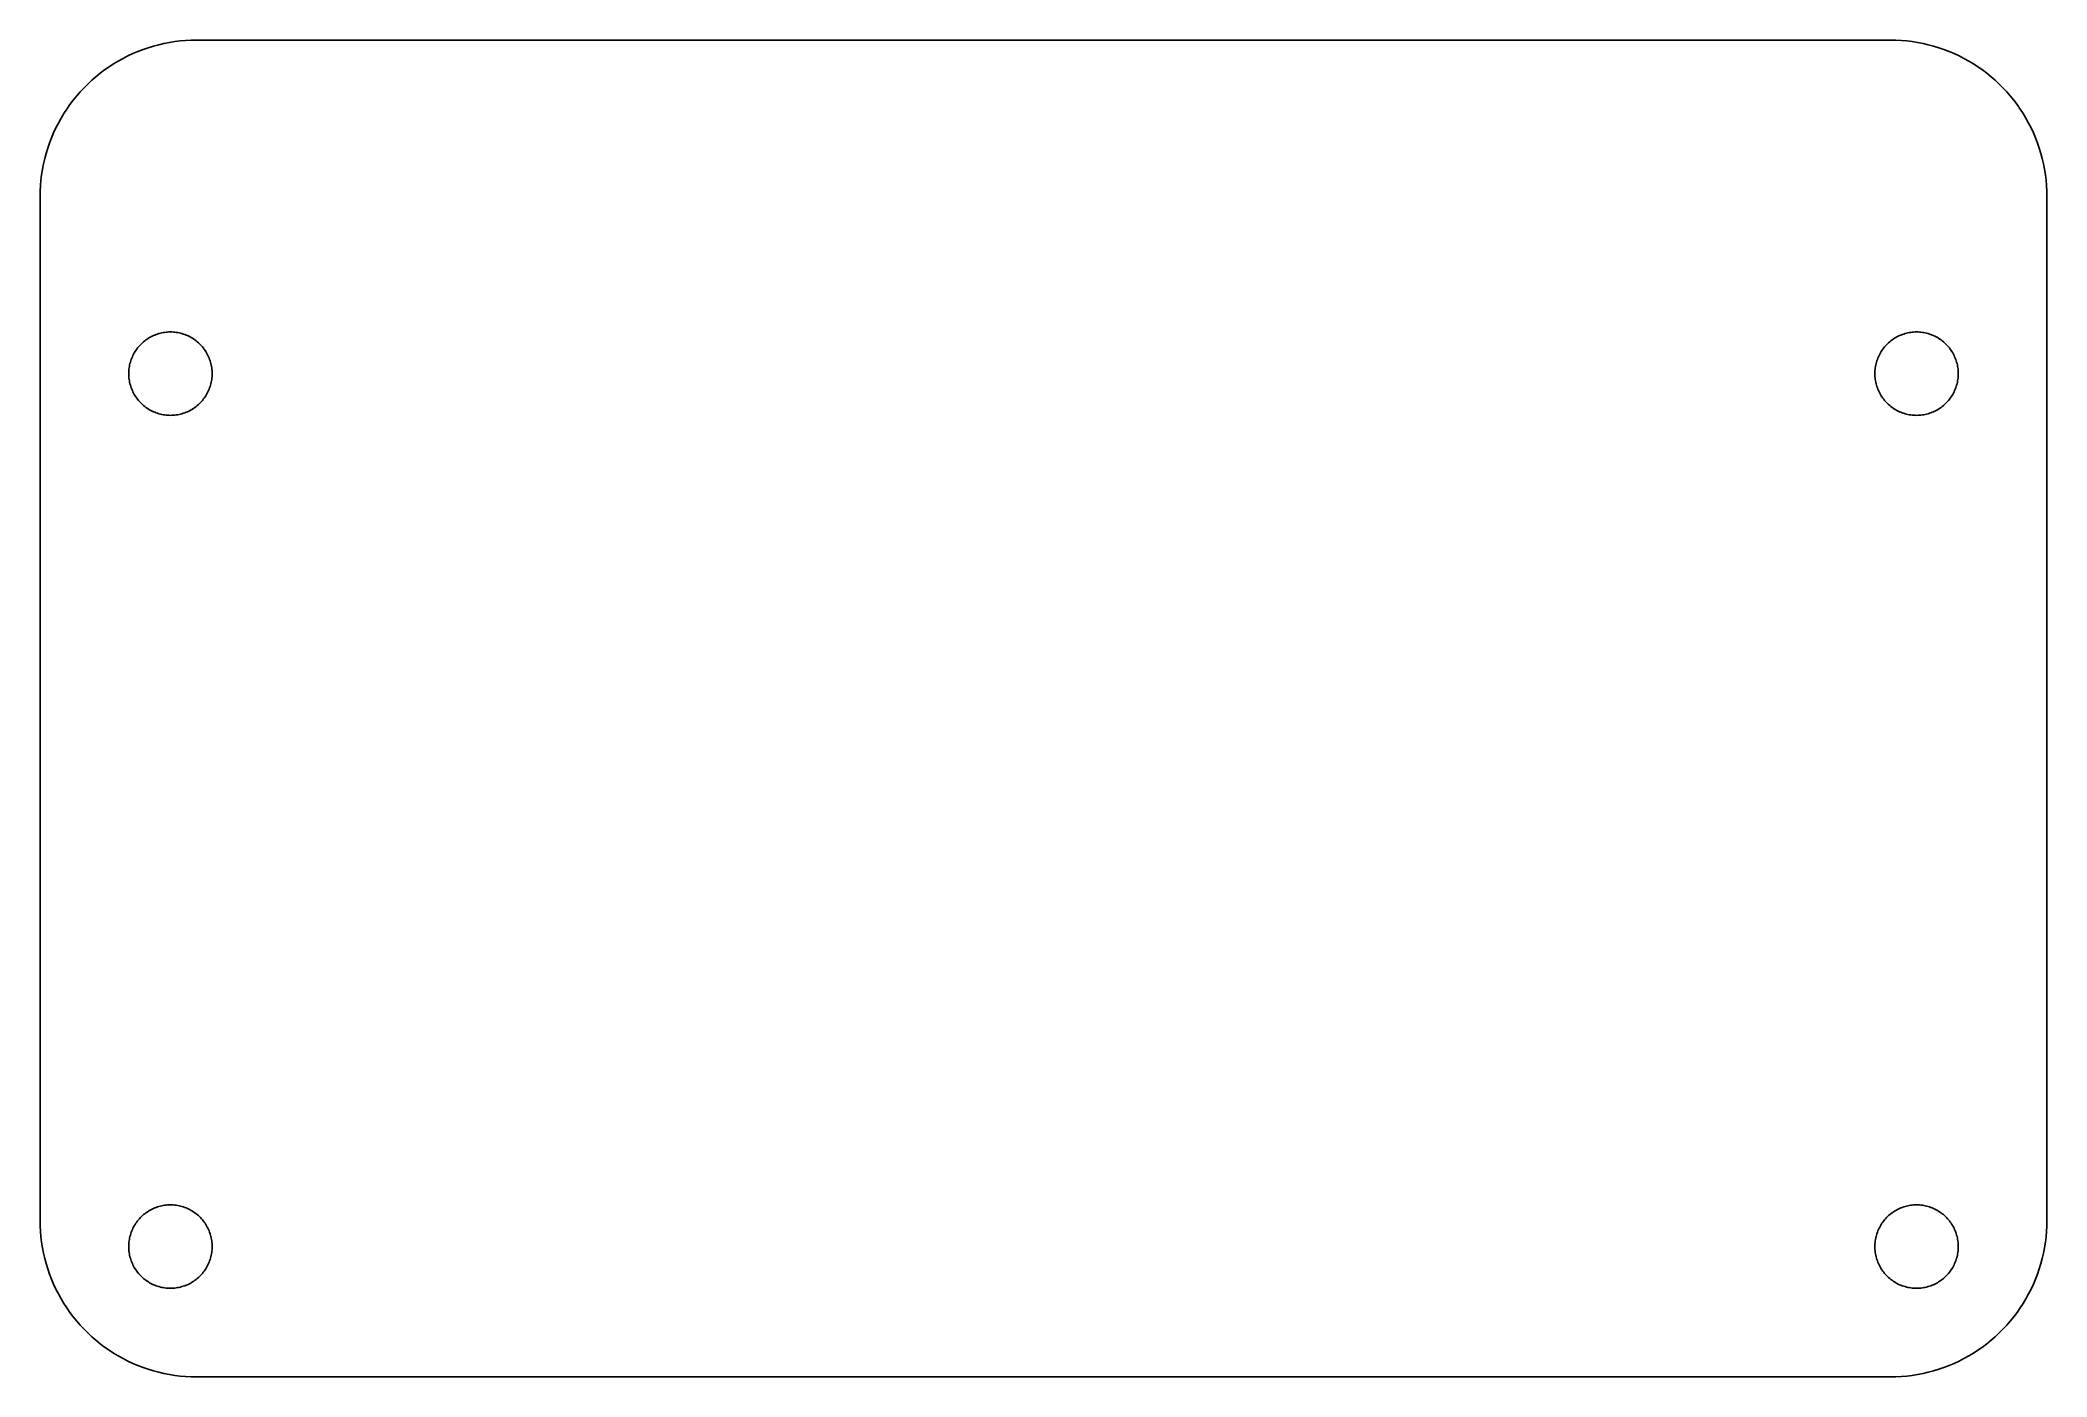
# Model space of a CAD drawing. Header units: metres. Extents: x 0 to 77, y 0 to 51.3.
import ezdxf

# ---------------------------------------------------------------- set-up
doc = ezdxf.new("R2010")
doc.units = ezdxf.units.M

msp = doc.modelspace()

# ---------------------------------------------------------------- linework, layer by layer
for p, q in [((3.75235, 50.8631), (3.55957, 50.7813)), ((3.94788, 50.9382), (3.75235, 50.8631)), ((4.14589, 51.0063), (3.94788, 50.9382)), ((4.34618, 51.0676), (4.14589, 51.0063)), ((4.54846, 51.1218), (4.34618, 51.0676)), ((4.75252, 51.1689), (4.54846, 51.1218)), ((4.9581, 51.2088), (4.75252, 51.1689)), ((5.16495, 51.2416), (4.9581, 51.2088)), ((5.37282, 51.2671), (5.16495, 51.2416)), ((5.58145, 51.2854), (5.37282, 51.2671)), ((5.7906, 51.2963), (5.58145, 51.2854)), ((6, 51.3), (5.7906, 51.2963)), ((71, 51.3), (6, 51.3)), ((71.2094, 51.2963), (71, 51.3)), ((71.4185, 51.2854), (71.2094, 51.2963)), ((71.6272, 51.2671), (71.4185, 51.2854)), ((71.835, 51.2416), (71.6272, 51.2671)), ((72.0419, 51.2088), (71.835, 51.2416)), ((72.2475, 51.1689), (72.0419, 51.2088)), ((72.4515, 51.1218), (72.2475, 51.1689)), ((72.6538, 51.0676), (72.4515, 51.1218)), ((72.8541, 51.0063), (72.6538, 51.0676)), ((73.0521, 50.9382), (72.8541, 51.0063)), ((73.2476, 50.8631), (73.0521, 50.9382)), ((73.4404, 50.7813), (73.2476, 50.8631)), ((2.47328, 50.1541), (2.30603, 50.0281)), ((2.64484, 50.2742), (2.47328, 50.1541)), ((2.82048, 50.3883), (2.64484, 50.2742)), ((3, 50.4961), (2.82048, 50.3883)), ((3.18317, 50.5977), (3, 50.4961)), ((3.36977, 50.6928), (3.18317, 50.5977)), ((3.55957, 50.7813), (3.36977, 50.6928)), ((73.6302, 50.6928), (73.4404, 50.7813)), ((73.8168, 50.5977), (73.6302, 50.6928)), ((74, 50.4961), (73.8168, 50.5977)), ((74.1795, 50.3883), (74, 50.4961)), ((74.3551, 50.2742), (74.1795, 50.3883)), ((74.5267, 50.1541), (74.3551, 50.2742)), ((74.694, 50.0281), (74.5267, 50.1541)), ((1.54112, 49.3148), (1.40373, 49.1567)), ((1.68396, 49.4679), (1.54112, 49.3148)), ((1.83205, 49.616), (1.68396, 49.4679)), ((1.98521, 49.7589), (1.83205, 49.616)), ((2.14326, 49.8963), (1.98521, 49.7589)), ((2.30603, 50.0281), (2.14326, 49.8963)), ((74.8567, 49.8963), (74.694, 50.0281)), ((75.0148, 49.7589), (74.8567, 49.8963)), ((75.168, 49.616), (75.0148, 49.7589)), ((75.316, 49.4679), (75.168, 49.616)), ((75.4589, 49.3148), (75.316, 49.4679)), ((75.5963, 49.1567), (75.4589, 49.3148)), ((1.02577, 48.6552), (0.911697, 48.4795)), ((1.14589, 48.8267), (1.02577, 48.6552)), ((1.27193, 48.994), (1.14589, 48.8267)), ((1.40373, 49.1567), (1.27193, 48.994)), ((75.7281, 48.994), (75.5963, 49.1567)), ((75.8541, 48.8267), (75.7281, 48.994)), ((75.9742, 48.6552), (75.8541, 48.8267)), ((76.0883, 48.4795), (75.9742, 48.6552)), ((0.518723, 47.7404), (0.43689, 47.5476)), ((0.607224, 47.9302), (0.518723, 47.7404)), ((0.702301, 48.1168), (0.607224, 47.9302)), ((0.803848, 48.3), (0.702301, 48.1168)), ((0.911697, 48.4795), (0.803848, 48.3)), ((76.1962, 48.3), (76.0883, 48.4795)), ((76.2977, 48.1168), (76.1962, 48.3)), ((76.3928, 47.9302), (76.2977, 48.1168)), ((76.4813, 47.7404), (76.3928, 47.9302)), ((76.5631, 47.5476), (76.4813, 47.7404)), ((0.293655, 47.1541), (0.232422, 46.9538)), ((0.361832, 47.3521), (0.293655, 47.1541)), ((0.43689, 47.5476), (0.361832, 47.3521)), ((76.6382, 47.3521), (76.5631, 47.5476)), ((76.7063, 47.1541), (76.6382, 47.3521)), ((76.7676, 46.9538), (76.7063, 47.1541)), ((0.091141, 46.3419), (0.05838, 46.135)), ((0.131104, 46.5475), (0.091141, 46.3419)), ((0.178223, 46.7515), (0.131104, 46.5475)), ((0.232422, 46.9538), (0.178223, 46.7515)), ((76.8218, 46.7515), (76.7676, 46.9538)), ((76.8689, 46.5475), (76.8218, 46.7515)), ((76.9088, 46.3419), (76.8689, 46.5475)), ((76.9416, 46.135), (76.9088, 46.3419)), ((0.003647, 45.5094), (0, 45.3)), ((0.014603, 45.7185), (0.003647, 45.5094)), ((0.032867, 45.9272), (0.014603, 45.7185)), ((0.05838, 46.135), (0.032867, 45.9272)), ((76.9671, 45.9272), (76.9416, 46.135)), ((76.9854, 45.7185), (76.9671, 45.9272)), ((76.9963, 45.5094), (76.9854, 45.7185)), ((77, 45.3), (76.9963, 45.5094)), ((0, 45.3), (0, 6)), ((77, 6), (77, 45.3)), ((4.55898, 40.038), (4.61292, 40.0525)), ((4.61292, 40.0525), (4.66733, 40.065)), ((4.66733, 40.065), (4.72215, 40.0757)), ((4.72215, 40.0757), (4.77731, 40.0844)), ((4.77731, 40.0844), (4.83275, 40.0912)), ((4.83275, 40.0912), (4.88838, 40.0961)), ((4.88838, 40.0961), (4.94415, 40.099)), ((4.94415, 40.099), (5, 40.1)), ((5, 40.1), (5.05583, 40.099)), ((5.05583, 40.099), (5.1116, 40.0961)), ((5.1116, 40.0961), (5.16724, 40.0912)), ((5.16724, 40.0912), (5.22267, 40.0844)), ((5.22267, 40.0844), (5.27783, 40.0757)), ((5.27783, 40.0757), (5.33266, 40.065)), ((5.33266, 40.065), (5.38707, 40.0525)), ((5.38707, 40.0525), (5.44101, 40.038)), ((71.559, 40.038), (71.6129, 40.0525)), ((71.6129, 40.0525), (71.6673, 40.065)), ((71.6673, 40.065), (71.7222, 40.0757)), ((71.7222, 40.0757), (71.7773, 40.0844)), ((71.7773, 40.0844), (71.8327, 40.0912)), ((71.8327, 40.0912), (71.8884, 40.0961)), ((71.8884, 40.0961), (71.9442, 40.099)), ((71.9442, 40.099), (72, 40.1)), ((72, 40.1), (72.0558, 40.099)), ((72.0558, 40.099), (72.1116, 40.0961)), ((72.1116, 40.0961), (72.1672, 40.0912)), ((72.1672, 40.0912), (72.2227, 40.0844)), ((72.2227, 40.0844), (72.2778, 40.0757)), ((72.2778, 40.0757), (72.3327, 40.065)), ((72.3327, 40.065), (72.3871, 40.0525)), ((72.3871, 40.0525), (72.441, 40.038)), ((3.58728, 39.2511), (3.61435, 39.3)), ((3.61435, 39.3), (3.64311, 39.3479)), ((3.64311, 39.3479), (3.67354, 39.3947)), ((3.67354, 39.3947), (3.70557, 39.4404)), ((3.70557, 39.4404), (3.73918, 39.485)), ((3.73918, 39.485), (3.77432, 39.5285)), ((3.77432, 39.5285), (3.81096, 39.5706)), ((3.81096, 39.5706), (3.84904, 39.6115)), ((3.84904, 39.6115), (3.88853, 39.6509)), ((3.88853, 39.6509), (3.92938, 39.689)), ((3.92938, 39.689), (3.97153, 39.7257)), ((3.97153, 39.7257), (4.01494, 39.7608)), ((4.01494, 39.7608), (4.05954, 39.7944)), ((4.05954, 39.7944), (4.10529, 39.8265)), ((4.10529, 39.8265), (4.15211, 39.8569)), ((4.15211, 39.8569), (4.2, 39.8856)), ((4.2, 39.8856), (4.24884, 39.9127)), ((4.24884, 39.9127), (4.2986, 39.9381)), ((4.2986, 39.9381), (4.34921, 39.9617)), ((4.34921, 39.9617), (4.40062, 39.9835)), ((4.40062, 39.9835), (4.45276, 40.0035)), ((4.45276, 40.0035), (4.50557, 40.0217)), ((4.50557, 40.0217), (4.55898, 40.038)), ((5.44101, 40.038), (5.49442, 40.0217)), ((5.49442, 40.0217), (5.54723, 40.0035)), ((5.54723, 40.0035), (5.59937, 39.9835)), ((5.59937, 39.9835), (5.65077, 39.9617)), ((5.65077, 39.9617), (5.70139, 39.9381)), ((5.70139, 39.9381), (5.75114, 39.9127)), ((5.75114, 39.9127), (5.79999, 39.8856)), ((5.79999, 39.8856), (5.84787, 39.8569)), ((5.84787, 39.8569), (5.8947, 39.8265)), ((5.8947, 39.8265), (5.94044, 39.7944)), ((5.94044, 39.7944), (5.98505, 39.7608)), ((5.98505, 39.7608), (6.02846, 39.7257)), ((6.02846, 39.7257), (6.0706, 39.689)), ((6.0706, 39.689), (6.11145, 39.6509)), ((6.11145, 39.6509), (6.15094, 39.6115)), ((6.15094, 39.6115), (6.18903, 39.5706)), ((6.18903, 39.5706), (6.22566, 39.5285)), ((6.22566, 39.5285), (6.2608, 39.485)), ((6.2608, 39.485), (6.29442, 39.4404)), ((6.29442, 39.4404), (6.32645, 39.3947)), ((6.32645, 39.3947), (6.35687, 39.3479)), ((6.35687, 39.3479), (6.38564, 39.3)), ((6.38564, 39.3), (6.4127, 39.2511)), ((70.5873, 39.2511), (70.6143, 39.3)), ((70.6143, 39.3), (70.6431, 39.3479)), ((70.6431, 39.3479), (70.6735, 39.3947)), ((70.6735, 39.3947), (70.7056, 39.4404)), ((70.7056, 39.4404), (70.7392, 39.485)), ((70.7392, 39.485), (70.7743, 39.5285)), ((70.7743, 39.5285), (70.811, 39.5706)), ((70.811, 39.5706), (70.8491, 39.6115)), ((70.8491, 39.6115), (70.8885, 39.6509)), ((70.8885, 39.6509), (70.9294, 39.689)), ((70.9294, 39.689), (70.9715, 39.7257)), ((70.9715, 39.7257), (71.0149, 39.7608)), ((71.0149, 39.7608), (71.0595, 39.7944)), ((71.0595, 39.7944), (71.1053, 39.8265)), ((71.1053, 39.8265), (71.1521, 39.8569)), ((71.1521, 39.8569), (71.2, 39.8856)), ((71.2, 39.8856), (71.2488, 39.9127)), ((71.2488, 39.9127), (71.2986, 39.9381)), ((71.2986, 39.9381), (71.3492, 39.9617)), ((71.3492, 39.9617), (71.4006, 39.9835)), ((71.4006, 39.9835), (71.4528, 40.0035)), ((71.4528, 40.0035), (71.5056, 40.0217)), ((71.5056, 40.0217), (71.559, 40.038)), ((72.441, 40.038), (72.4944, 40.0217)), ((72.4944, 40.0217), (72.5472, 40.0035)), ((72.5472, 40.0035), (72.5994, 39.9835)), ((72.5994, 39.9835), (72.6508, 39.9617)), ((72.6508, 39.9617), (72.7014, 39.9381)), ((72.7014, 39.9381), (72.7511, 39.9127)), ((72.7511, 39.9127), (72.8, 39.8856)), ((72.8, 39.8856), (72.8479, 39.8569)), ((72.8479, 39.8569), (72.8947, 39.8265)), ((72.8947, 39.8265), (72.9405, 39.7944)), ((72.9405, 39.7944), (72.9851, 39.7608)), ((72.9851, 39.7608), (73.0285, 39.7257)), ((73.0285, 39.7257), (73.0706, 39.689)), ((73.0706, 39.689), (73.1115, 39.6509)), ((73.1115, 39.6509), (73.1509, 39.6115)), ((73.1509, 39.6115), (73.189, 39.5706)), ((73.189, 39.5706), (73.2257, 39.5285)), ((73.2257, 39.5285), (73.2608, 39.485)), ((73.2608, 39.485), (73.2944, 39.4404)), ((73.2944, 39.4404), (73.3265, 39.3947)), ((73.3265, 39.3947), (73.3569, 39.3479)), ((73.3569, 39.3479), (73.3856, 39.3)), ((73.3856, 39.3), (73.4127, 39.2511)), ((3.39999, 38.5), (3.40097, 38.5558)), ((3.40097, 38.4442), (3.39999, 38.5)), ((3.40097, 38.5558), (3.40388, 38.6116)), ((3.40388, 38.6116), (3.40875, 38.6672)), ((3.40875, 38.6672), (3.41556, 38.7227)), ((3.41556, 38.7227), (3.4243, 38.7778)), ((3.4243, 38.7778), (3.43495, 38.8327)), ((3.43495, 38.8327), (3.44753, 38.8871)), ((3.44753, 38.8871), (3.46198, 38.941)), ((3.46198, 38.941), (3.4783, 38.9944)), ((3.4783, 38.9944), (3.49649, 39.0472)), ((3.49649, 39.0472), (3.51649, 39.0994)), ((3.51649, 39.0994), (3.53831, 39.1508)), ((3.53831, 39.1508), (3.56192, 39.2014)), ((3.56192, 39.2014), (3.58728, 39.2511)), ((6.4127, 39.2511), (6.43806, 39.2014)), ((6.43806, 39.2014), (6.46167, 39.1508)), ((6.46167, 39.1508), (6.48349, 39.0994)), ((6.48349, 39.0994), (6.50349, 39.0472)), ((6.50349, 39.0472), (6.52168, 38.9944)), ((6.52168, 38.9944), (6.53801, 38.941)), ((6.53801, 38.941), (6.55246, 38.8871)), ((6.55246, 38.8871), (6.56503, 38.8327)), ((6.56503, 38.8327), (6.57568, 38.7778)), ((6.57568, 38.7778), (6.58443, 38.7227)), ((6.58443, 38.7227), (6.59123, 38.6672)), ((6.59123, 38.6672), (6.5961, 38.6116)), ((6.5961, 38.6116), (6.59901, 38.5558)), ((6.59901, 38.5558), (6.59999, 38.5)), ((6.59999, 38.5), (6.59901, 38.4442)), ((70.4, 38.5), (70.401, 38.5558)), ((70.401, 38.4442), (70.4, 38.5)), ((70.401, 38.5558), (70.4039, 38.6116)), ((70.4039, 38.6116), (70.4088, 38.6672)), ((70.4088, 38.6672), (70.4156, 38.7227)), ((70.4156, 38.7227), (70.4243, 38.7778)), ((70.4243, 38.7778), (70.435, 38.8327)), ((70.435, 38.8327), (70.4475, 38.8871)), ((70.4475, 38.8871), (70.462, 38.941)), ((70.462, 38.941), (70.4783, 38.9944)), ((70.4783, 38.9944), (70.4965, 39.0472)), ((70.4965, 39.0472), (70.5165, 39.0994)), ((70.5165, 39.0994), (70.5383, 39.1508)), ((70.5383, 39.1508), (70.5619, 39.2014)), ((70.5619, 39.2014), (70.5873, 39.2511)), ((73.4127, 39.2511), (73.4381, 39.2014)), ((73.4381, 39.2014), (73.4617, 39.1508)), ((73.4617, 39.1508), (73.4835, 39.0994)), ((73.4835, 39.0994), (73.5035, 39.0472)), ((73.5035, 39.0472), (73.5217, 38.9944)), ((73.5217, 38.9944), (73.538, 38.941)), ((73.538, 38.941), (73.5525, 38.8871)), ((73.5525, 38.8871), (73.565, 38.8327)), ((73.565, 38.8327), (73.5757, 38.7778)), ((73.5757, 38.7778), (73.5844, 38.7227)), ((73.5844, 38.7227), (73.5912, 38.6672)), ((73.5912, 38.6672), (73.5961, 38.6116)), ((73.5961, 38.6116), (73.599, 38.5558)), ((73.599, 38.5558), (73.6, 38.5)), ((73.6, 38.5), (73.599, 38.4442)), ((3.40388, 38.3884), (3.40097, 38.4442)), ((3.40875, 38.3327), (3.40388, 38.3884)), ((3.41556, 38.2773), (3.40875, 38.3327)), ((3.4243, 38.2222), (3.41556, 38.2773)), ((3.43495, 38.1673), (3.4243, 38.2222)), ((3.44753, 38.1129), (3.43495, 38.1673)), ((3.46198, 38.059), (3.44753, 38.1129)), ((3.4783, 38.0056), (3.46198, 38.059)), ((3.49649, 37.9528), (3.4783, 38.0056)), ((3.51649, 37.9006), (3.49649, 37.9528)), ((3.53831, 37.8492), (3.51649, 37.9006)), ((3.56192, 37.7986), (3.53831, 37.8492)), ((3.58728, 37.7488), (3.56192, 37.7986)), ((3.61435, 37.7), (3.58728, 37.7488)), ((6.4127, 37.7488), (6.38564, 37.7)), ((6.43806, 37.7986), (6.4127, 37.7488)), ((6.46167, 37.8492), (6.43806, 37.7986)), ((6.48349, 37.9006), (6.46167, 37.8492)), ((6.50349, 37.9528), (6.48349, 37.9006)), ((6.52168, 38.0056), (6.50349, 37.9528)), ((6.53801, 38.059), (6.52168, 38.0056)), ((6.55246, 38.1129), (6.53801, 38.059)), ((6.56503, 38.1673), (6.55246, 38.1129)), ((6.57568, 38.2222), (6.56503, 38.1673)), ((6.58443, 38.2773), (6.57568, 38.2222)), ((6.59123, 38.3327), (6.58443, 38.2773)), ((6.5961, 38.3884), (6.59123, 38.3327)), ((6.59901, 38.4442), (6.5961, 38.3884)), ((70.4039, 38.3884), (70.401, 38.4442)), ((70.4088, 38.3327), (70.4039, 38.3884)), ((70.4156, 38.2773), (70.4088, 38.3327)), ((70.4243, 38.2222), (70.4156, 38.2773)), ((70.435, 38.1673), (70.4243, 38.2222)), ((70.4475, 38.1129), (70.435, 38.1673)), ((70.462, 38.059), (70.4475, 38.1129)), ((70.4783, 38.0056), (70.462, 38.059)), ((70.4965, 37.9528), (70.4783, 38.0056)), ((70.5165, 37.9006), (70.4965, 37.9528)), ((70.5383, 37.8492), (70.5165, 37.9006)), ((70.5619, 37.7986), (70.5383, 37.8492)), ((70.5873, 37.7488), (70.5619, 37.7986)), ((70.6143, 37.7), (70.5873, 37.7488)), ((73.4127, 37.7488), (73.3856, 37.7)), ((73.4381, 37.7986), (73.4127, 37.7488)), ((73.4617, 37.8492), (73.4381, 37.7986)), ((73.4835, 37.9006), (73.4617, 37.8492)), ((73.5035, 37.9528), (73.4835, 37.9006)), ((73.5217, 38.0056), (73.5035, 37.9528)), ((73.538, 38.059), (73.5217, 38.0056)), ((73.5525, 38.1129), (73.538, 38.059)), ((73.565, 38.1673), (73.5525, 38.1129)), ((73.5757, 38.2222), (73.565, 38.1673)), ((73.5844, 38.2773), (73.5757, 38.2222)), ((73.5912, 38.3327), (73.5844, 38.2773)), ((73.5961, 38.3884), (73.5912, 38.3327)), ((73.599, 38.4442), (73.5961, 38.3884)), ((3.64311, 37.6521), (3.61435, 37.7)), ((3.67354, 37.6053), (3.64311, 37.6521)), ((3.70557, 37.5595), (3.67354, 37.6053)), ((3.73918, 37.5149), (3.70557, 37.5595)), ((3.77432, 37.4715), (3.73918, 37.5149)), ((3.81096, 37.4294), (3.77432, 37.4715)), ((3.84904, 37.3885), (3.81096, 37.4294)), ((3.88853, 37.349), (3.84904, 37.3885)), ((3.92938, 37.311), (3.88853, 37.349)), ((3.97153, 37.2743), (3.92938, 37.311)), ((4.01494, 37.2392), (3.97153, 37.2743)), ((4.05954, 37.2056), (4.01494, 37.2392)), ((4.10529, 37.1735), (4.05954, 37.2056)), ((4.15211, 37.1431), (4.10529, 37.1735)), ((4.2, 37.1143), (4.15211, 37.1431)), ((4.24884, 37.0873), (4.2, 37.1143)), ((4.2986, 37.0619), (4.24884, 37.0873)), ((4.34921, 37.0383), (4.2986, 37.0619)), ((4.40062, 37.0165), (4.34921, 37.0383)), ((4.45276, 36.9965), (4.40062, 37.0165)), ((4.50557, 36.9783), (4.45276, 36.9965)), ((4.55898, 36.962), (4.50557, 36.9783)), ((4.61292, 36.9475), (4.55898, 36.962)), ((5.44101, 36.962), (5.38707, 36.9475)), ((5.49442, 36.9783), (5.44101, 36.962)), ((5.54723, 36.9965), (5.49442, 36.9783)), ((5.59937, 37.0165), (5.54723, 36.9965)), ((5.65077, 37.0383), (5.59937, 37.0165)), ((5.70139, 37.0619), (5.65077, 37.0383)), ((5.75114, 37.0873), (5.70139, 37.0619)), ((5.79999, 37.1143), (5.75114, 37.0873)), ((5.84787, 37.1431), (5.79999, 37.1143)), ((5.8947, 37.1735), (5.84787, 37.1431)), ((5.94044, 37.2056), (5.8947, 37.1735)), ((5.98505, 37.2392), (5.94044, 37.2056)), ((6.02846, 37.2743), (5.98505, 37.2392)), ((6.0706, 37.311), (6.02846, 37.2743)), ((6.11145, 37.349), (6.0706, 37.311)), ((6.15094, 37.3885), (6.11145, 37.349)), ((6.18903, 37.4294), (6.15094, 37.3885)), ((6.22566, 37.4715), (6.18903, 37.4294)), ((6.2608, 37.5149), (6.22566, 37.4715)), ((6.29442, 37.5595), (6.2608, 37.5149)), ((6.32645, 37.6053), (6.29442, 37.5595)), ((6.35687, 37.6521), (6.32645, 37.6053)), ((6.38564, 37.7), (6.35687, 37.6521)), ((70.6431, 37.6521), (70.6143, 37.7)), ((70.6735, 37.6053), (70.6431, 37.6521)), ((70.7056, 37.5595), (70.6735, 37.6053)), ((70.7392, 37.5149), (70.7056, 37.5595)), ((70.7743, 37.4715), (70.7392, 37.5149)), ((70.811, 37.4294), (70.7743, 37.4715)), ((70.8491, 37.3885), (70.811, 37.4294)), ((70.8885, 37.349), (70.8491, 37.3885)), ((70.9294, 37.311), (70.8885, 37.349)), ((70.9715, 37.2743), (70.9294, 37.311)), ((71.0149, 37.2392), (70.9715, 37.2743)), ((71.0595, 37.2056), (71.0149, 37.2392)), ((71.1053, 37.1735), (71.0595, 37.2056)), ((71.1521, 37.1431), (71.1053, 37.1735)), ((71.2, 37.1143), (71.1521, 37.1431)), ((71.2488, 37.0873), (71.2, 37.1143)), ((71.2986, 37.0619), (71.2488, 37.0873)), ((71.3492, 37.0383), (71.2986, 37.0619)), ((71.4006, 37.0165), (71.3492, 37.0383)), ((71.4528, 36.9965), (71.4006, 37.0165)), ((71.5056, 36.9783), (71.4528, 36.9965)), ((71.559, 36.962), (71.5056, 36.9783)), ((71.6129, 36.9475), (71.559, 36.962)), ((72.441, 36.962), (72.3871, 36.9475)), ((72.4944, 36.9783), (72.441, 36.962)), ((72.5472, 36.9965), (72.4944, 36.9783)), ((72.5994, 37.0165), (72.5472, 36.9965)), ((72.6508, 37.0383), (72.5994, 37.0165)), ((72.7014, 37.0619), (72.6508, 37.0383)), ((72.7511, 37.0873), (72.7014, 37.0619)), ((72.8, 37.1143), (72.7511, 37.0873)), ((72.8479, 37.1431), (72.8, 37.1143)), ((72.8947, 37.1735), (72.8479, 37.1431)), ((72.9405, 37.2056), (72.8947, 37.1735)), ((72.9851, 37.2392), (72.9405, 37.2056)), ((73.0285, 37.2743), (72.9851, 37.2392)), ((73.0706, 37.311), (73.0285, 37.2743)), ((73.1115, 37.349), (73.0706, 37.311)), ((73.1509, 37.3885), (73.1115, 37.349)), ((73.189, 37.4294), (73.1509, 37.3885)), ((73.2257, 37.4715), (73.189, 37.4294)), ((73.2608, 37.5149), (73.2257, 37.4715)), ((73.2944, 37.5595), (73.2608, 37.5149)), ((73.3265, 37.6053), (73.2944, 37.5595)), ((73.3569, 37.6521), (73.3265, 37.6053)), ((73.3856, 37.7), (73.3569, 37.6521)), ((4.66733, 36.935), (4.61292, 36.9475)), ((4.72215, 36.9243), (4.66733, 36.935)), ((4.77731, 36.9156), (4.72215, 36.9243)), ((4.83275, 36.9088), (4.77731, 36.9156)), ((4.88838, 36.9039), (4.83275, 36.9088)), ((4.94415, 36.901), (4.88838, 36.9039)), ((5, 36.9), (4.94415, 36.901)), ((5.05583, 36.901), (5, 36.9)), ((5.1116, 36.9039), (5.05583, 36.901)), ((5.16724, 36.9088), (5.1116, 36.9039)), ((5.22267, 36.9156), (5.16724, 36.9088)), ((5.27783, 36.9243), (5.22267, 36.9156)), ((5.33266, 36.935), (5.27783, 36.9243)), ((5.38707, 36.9475), (5.33266, 36.935)), ((71.6673, 36.935), (71.6129, 36.9475)), ((71.7222, 36.9243), (71.6673, 36.935)), ((71.7773, 36.9156), (71.7222, 36.9243)), ((71.8327, 36.9088), (71.7773, 36.9156)), ((71.8884, 36.9039), (71.8327, 36.9088)), ((71.9442, 36.901), (71.8884, 36.9039)), ((72, 36.9), (71.9442, 36.901)), ((72.0558, 36.901), (72, 36.9)), ((72.1116, 36.9039), (72.0558, 36.901)), ((72.1672, 36.9088), (72.1116, 36.9039)), ((72.2227, 36.9156), (72.1672, 36.9088)), ((72.2778, 36.9243), (72.2227, 36.9156)), ((72.3327, 36.935), (72.2778, 36.9243)), ((72.3871, 36.9475), (72.3327, 36.935)), ((3.88853, 6.15094), (3.92938, 6.18903)), ((3.92938, 6.18903), (3.97153, 6.22566)), ((3.97153, 6.22566), (4.01494, 6.2608)), ((4.01494, 6.2608), (4.05954, 6.29442)), ((4.05954, 6.29442), (4.10529, 6.32645)), ((4.10529, 6.32645), (4.15211, 6.35687)), ((4.15211, 6.35687), (4.2, 6.38564)), ((4.2, 6.38564), (4.24884, 6.4127)), ((4.24884, 6.4127), (4.2986, 6.43806)), ((4.2986, 6.43806), (4.34921, 6.46167)), ((4.34921, 6.46167), (4.40062, 6.48349)), ((4.40062, 6.48349), (4.45276, 6.50349)), ((4.45276, 6.50349), (4.50557, 6.52168)), ((4.50557, 6.52168), (4.55898, 6.53801)), ((4.55898, 6.53801), (4.61292, 6.55246)), ((4.61292, 6.55246), (4.66733, 6.56503)), ((4.66733, 6.56503), (4.72215, 6.57568)), ((4.72215, 6.57568), (4.77731, 6.58443)), ((4.77731, 6.58443), (4.83275, 6.59123)), ((4.83275, 6.59123), (4.88838, 6.5961)), ((4.88838, 6.5961), (4.94415, 6.59901)), ((4.94415, 6.59901), (5, 6.59999)), ((5, 6.59999), (5.05583, 6.59901)), ((5.05583, 6.59901), (5.1116, 6.5961)), ((5.1116, 6.5961), (5.16724, 6.59123)), ((5.16724, 6.59123), (5.22267, 6.58443)), ((5.22267, 6.58443), (5.27783, 6.57568)), ((5.27783, 6.57568), (5.33266, 6.56503)), ((5.33266, 6.56503), (5.38707, 6.55246)), ((5.38707, 6.55246), (5.44101, 6.53801)), ((5.44101, 6.53801), (5.49442, 6.52168)), ((5.49442, 6.52168), (5.54723, 6.50349)), ((5.54723, 6.50349), (5.59937, 6.48349)), ((5.59937, 6.48349), (5.65077, 6.46167)), ((5.65077, 6.46167), (5.70139, 6.43806)), ((5.70139, 6.43806), (5.75114, 6.4127)), ((5.75114, 6.4127), (5.79999, 6.38564)), ((5.79999, 6.38564), (5.84787, 6.35687)), ((5.84787, 6.35687), (5.8947, 6.32645)), ((5.8947, 6.32645), (5.94044, 6.29442)), ((5.94044, 6.29442), (5.98505, 6.2608)), ((5.98505, 6.2608), (6.02846, 6.22566)), ((6.02846, 6.22566), (6.0706, 6.18903)), ((6.0706, 6.18903), (6.11145, 6.15094)), ((70.8885, 6.15094), (70.9294, 6.18903)), ((70.9294, 6.18903), (70.9715, 6.22566)), ((70.9715, 6.22566), (71.0149, 6.2608)), ((71.0149, 6.2608), (71.0595, 6.29442)), ((71.0595, 6.29442), (71.1053, 6.32645)), ((71.1053, 6.32645), (71.1521, 6.35687)), ((71.1521, 6.35687), (71.2, 6.38564)), ((71.2, 6.38564), (71.2488, 6.4127)), ((71.2488, 6.4127), (71.2986, 6.43806)), ((71.2986, 6.43806), (71.3492, 6.46167)), ((71.3492, 6.46167), (71.4006, 6.48349)), ((71.4006, 6.48349), (71.4528, 6.50349)), ((71.4528, 6.50349), (71.5056, 6.52168)), ((71.5056, 6.52168), (71.559, 6.53801)), ((71.559, 6.53801), (71.6129, 6.55246)), ((71.6129, 6.55246), (71.6673, 6.56503)), ((71.6673, 6.56503), (71.7222, 6.57568)), ((71.7222, 6.57568), (71.7773, 6.58443)), ((71.7773, 6.58443), (71.8327, 6.59123)), ((71.8327, 6.59123), (71.8884, 6.5961)), ((71.8884, 6.5961), (71.9442, 6.59901)), ((71.9442, 6.59901), (72, 6.59999)), ((72, 6.59999), (72.0558, 6.59901)), ((72.0558, 6.59901), (72.1116, 6.5961)), ((72.1116, 6.5961), (72.1672, 6.59123)), ((72.1672, 6.59123), (72.2227, 6.58443)), ((72.2227, 6.58443), (72.2778, 6.57568)), ((72.2778, 6.57568), (72.3327, 6.56503)), ((72.3327, 6.56503), (72.3871, 6.55246)), ((72.3871, 6.55246), (72.441, 6.53801)), ((72.441, 6.53801), (72.4944, 6.52168)), ((72.4944, 6.52168), (72.5472, 6.50349)), ((72.5472, 6.50349), (72.5994, 6.48349)), ((72.5994, 6.48349), (72.6508, 6.46167)), ((72.6508, 6.46167), (72.7014, 6.43806)), ((72.7014, 6.43806), (72.7511, 6.4127)), ((72.7511, 6.4127), (72.8, 6.38564)), ((72.8, 6.38564), (72.8479, 6.35687)), ((72.8479, 6.35687), (72.8947, 6.32645)), ((72.8947, 6.32645), (72.9405, 6.29442)), ((72.9405, 6.29442), (72.9851, 6.2608)), ((72.9851, 6.2608), (73.0285, 6.22566)), ((73.0285, 6.22566), (73.0706, 6.18903)), ((73.0706, 6.18903), (73.1115, 6.15094)), ((0, 6), (0.003647, 5.7906)), ((0.003647, 5.7906), (0.014603, 5.58145)), ((0.014603, 5.58145), (0.032867, 5.37282)), ((3.44753, 5.38707), (3.46198, 5.44101)), ((3.46198, 5.44101), (3.4783, 5.49442)), ((3.4783, 5.49442), (3.49649, 5.54723)), ((3.49649, 5.54723), (3.51649, 5.59937)), ((3.51649, 5.59937), (3.53831, 5.65077)), ((3.53831, 5.65077), (3.56192, 5.70139)), ((3.56192, 5.70139), (3.58728, 5.75114)), ((3.58728, 5.75114), (3.61435, 5.79999)), ((3.61435, 5.79999), (3.64311, 5.84787)), ((3.64311, 5.84787), (3.67354, 5.8947)), ((3.67354, 5.8947), (3.70557, 5.94044)), ((3.70557, 5.94044), (3.73918, 5.98505)), ((3.73918, 5.98505), (3.77432, 6.02846)), ((3.77432, 6.02846), (3.81096, 6.0706)), ((3.81096, 6.0706), (3.84904, 6.11145)), ((3.84904, 6.11145), (3.88853, 6.15094)), ((6.11145, 6.15094), (6.15094, 6.11145)), ((6.15094, 6.11145), (6.18903, 6.0706)), ((6.18903, 6.0706), (6.22566, 6.02846)), ((6.22566, 6.02846), (6.2608, 5.98505)), ((6.2608, 5.98505), (6.29442, 5.94044)), ((6.29442, 5.94044), (6.32645, 5.8947)), ((6.32645, 5.8947), (6.35687, 5.84787)), ((6.35687, 5.84787), (6.38564, 5.79999)), ((6.38564, 5.79999), (6.4127, 5.75114)), ((6.4127, 5.75114), (6.43806, 5.70139)), ((6.43806, 5.70139), (6.46167, 5.65077)), ((6.46167, 5.65077), (6.48349, 5.59937)), ((6.48349, 5.59937), (6.50349, 5.54723)), ((6.50349, 5.54723), (6.52168, 5.49442)), ((6.52168, 5.49442), (6.53801, 5.44101)), ((6.53801, 5.44101), (6.55246, 5.38707)), ((70.4475, 5.38707), (70.462, 5.44101)), ((70.462, 5.44101), (70.4783, 5.49442)), ((70.4783, 5.49442), (70.4965, 5.54723)), ((70.4965, 5.54723), (70.5165, 5.59937)), ((70.5165, 5.59937), (70.5383, 5.65077)), ((70.5383, 5.65077), (70.5619, 5.70139)), ((70.5619, 5.70139), (70.5873, 5.75114)), ((70.5873, 5.75114), (70.6143, 5.79999)), ((70.6143, 5.79999), (70.6431, 5.84787)), ((70.6431, 5.84787), (70.6735, 5.8947)), ((70.6735, 5.8947), (70.7056, 5.94044)), ((70.7056, 5.94044), (70.7392, 5.98505)), ((70.7392, 5.98505), (70.7743, 6.02846)), ((70.7743, 6.02846), (70.811, 6.0706)), ((70.811, 6.0706), (70.8491, 6.11145)), ((70.8491, 6.11145), (70.8885, 6.15094)), ((73.1115, 6.15094), (73.1509, 6.11145)), ((73.1509, 6.11145), (73.189, 6.0706)), ((73.189, 6.0706), (73.2257, 6.02846)), ((73.2257, 6.02846), (73.2608, 5.98505)), ((73.2608, 5.98505), (73.2944, 5.94044)), ((73.2944, 5.94044), (73.3265, 5.8947)), ((73.3265, 5.8947), (73.3569, 5.84787)), ((73.3569, 5.84787), (73.3856, 5.79999)), ((73.3856, 5.79999), (73.4127, 5.75114)), ((73.4127, 5.75114), (73.4381, 5.70139)), ((73.4381, 5.70139), (73.4617, 5.65077)), ((73.4617, 5.65077), (73.4835, 5.59937)), ((73.4835, 5.59937), (73.5035, 5.54723)), ((73.5035, 5.54723), (73.5217, 5.49442)), ((73.5217, 5.49442), (73.538, 5.44101)), ((73.538, 5.44101), (73.5525, 5.38707)), ((76.9671, 5.37282), (76.9854, 5.58145)), ((76.9854, 5.58145), (76.9963, 5.7906)), ((76.9963, 5.7906), (77, 6)), ((0.032867, 5.37282), (0.05838, 5.16495)), ((0.05838, 5.16495), (0.091141, 4.9581)), ((0.091141, 4.9581), (0.131104, 4.75252)), ((0.131104, 4.75252), (0.178223, 4.54846)), ((3.39999, 5), (3.40097, 5.05583)), ((3.40097, 4.94415), (3.39999, 5)), ((3.40097, 5.05583), (3.40388, 5.1116)), ((3.40388, 4.88838), (3.40097, 4.94415)), ((3.40388, 5.1116), (3.40875, 5.16724)), ((3.40875, 4.83275), (3.40388, 4.88838)), ((3.40875, 5.16724), (3.41556, 5.22267)), ((3.41556, 4.77731), (3.40875, 4.83275)), ((3.41556, 5.22267), (3.4243, 5.27783)), ((3.4243, 4.72215), (3.41556, 4.77731)), ((3.4243, 5.27783), (3.43495, 5.33266)), ((3.43495, 4.66733), (3.4243, 4.72215)), ((3.43495, 5.33266), (3.44753, 5.38707)), ((3.44753, 4.61292), (3.43495, 4.66733)), ((6.55246, 5.38707), (6.56503, 5.33266)), ((6.56503, 4.66733), (6.55246, 4.61292)), ((6.56503, 5.33266), (6.57568, 5.27783)), ((6.57568, 4.72215), (6.56503, 4.66733)), ((6.57568, 5.27783), (6.58443, 5.22267)), ((6.58443, 4.77731), (6.57568, 4.72215)), ((6.58443, 5.22267), (6.59123, 5.16724)), ((6.59123, 4.83275), (6.58443, 4.77731)), ((6.59123, 5.16724), (6.5961, 5.1116)), ((6.5961, 4.88838), (6.59123, 4.83275)), ((6.5961, 5.1116), (6.59901, 5.05583)), ((6.59901, 4.94415), (6.5961, 4.88838)), ((6.59901, 5.05583), (6.59999, 5)), ((6.59999, 5), (6.59901, 4.94415)), ((70.4, 5), (70.401, 5.05583)), ((70.401, 4.94415), (70.4, 5)), ((70.401, 5.05583), (70.4039, 5.1116)), ((70.4039, 4.88838), (70.401, 4.94415)), ((70.4039, 5.1116), (70.4088, 5.16724)), ((70.4088, 4.83275), (70.4039, 4.88838)), ((70.4088, 5.16724), (70.4156, 5.22267)), ((70.4156, 4.77731), (70.4088, 4.83275)), ((70.4156, 5.22267), (70.4243, 5.27783)), ((70.4243, 4.72215), (70.4156, 4.77731)), ((70.4243, 5.27783), (70.435, 5.33266)), ((70.435, 4.66733), (70.4243, 4.72215)), ((70.435, 5.33266), (70.4475, 5.38707)), ((70.4475, 4.61292), (70.435, 4.66733)), ((73.5525, 5.38707), (73.565, 5.33266)), ((73.565, 4.66733), (73.5525, 4.61292)), ((73.565, 5.33266), (73.5757, 5.27783)), ((73.5757, 4.72215), (73.565, 4.66733)), ((73.5757, 5.27783), (73.5844, 5.22267)), ((73.5844, 4.77731), (73.5757, 4.72215)), ((73.5844, 5.22267), (73.5912, 5.16724)), ((73.5912, 4.83275), (73.5844, 4.77731)), ((73.5912, 5.16724), (73.5961, 5.1116)), ((73.5961, 4.88838), (73.5912, 4.83275)), ((73.5961, 5.1116), (73.599, 5.05583)), ((73.599, 4.94415), (73.5961, 4.88838)), ((73.599, 5.05583), (73.6, 5)), ((73.6, 5), (73.599, 4.94415)), ((76.8218, 4.54846), (76.8689, 4.75252)), ((76.8689, 4.75252), (76.9088, 4.9581)), ((76.9088, 4.9581), (76.9416, 5.16495)), ((76.9416, 5.16495), (76.9671, 5.37282)), ((0.178223, 4.54846), (0.232422, 4.34618)), ((0.232422, 4.34618), (0.293655, 4.14589)), ((0.293655, 4.14589), (0.361832, 3.94788)), ((0.361832, 3.94788), (0.43689, 3.75235)), ((3.46198, 4.55898), (3.44753, 4.61292)), ((3.4783, 4.50557), (3.46198, 4.55898)), ((3.49649, 4.45276), (3.4783, 4.50557)), ((3.51649, 4.40062), (3.49649, 4.45276)), ((3.53831, 4.34921), (3.51649, 4.40062)), ((3.56192, 4.2986), (3.53831, 4.34921)), ((3.58728, 4.24884), (3.56192, 4.2986)), ((3.61435, 4.2), (3.58728, 4.24884)), ((3.64311, 4.15211), (3.61435, 4.2)), ((3.67354, 4.10529), (3.64311, 4.15211)), ((3.70557, 4.05954), (3.67354, 4.10529)), ((3.73918, 4.01494), (3.70557, 4.05954)), ((3.77432, 3.97153), (3.73918, 4.01494)), ((3.81096, 3.92938), (3.77432, 3.97153)), ((3.84904, 3.88853), (3.81096, 3.92938)), ((3.88853, 3.84904), (3.84904, 3.88853)), ((6.15094, 3.88853), (6.11145, 3.84904)), ((6.18903, 3.92938), (6.15094, 3.88853)), ((6.22566, 3.97153), (6.18903, 3.92938)), ((6.2608, 4.01494), (6.22566, 3.97153)), ((6.29442, 4.05954), (6.2608, 4.01494)), ((6.32645, 4.10529), (6.29442, 4.05954)), ((6.35687, 4.15211), (6.32645, 4.10529)), ((6.38564, 4.2), (6.35687, 4.15211)), ((6.4127, 4.24884), (6.38564, 4.2)), ((6.43806, 4.2986), (6.4127, 4.24884)), ((6.46167, 4.34921), (6.43806, 4.2986)), ((6.48349, 4.40062), (6.46167, 4.34921)), ((6.50349, 4.45276), (6.48349, 4.40062)), ((6.52168, 4.50557), (6.50349, 4.45276)), ((6.53801, 4.55898), (6.52168, 4.50557)), ((6.55246, 4.61292), (6.53801, 4.55898)), ((70.462, 4.55898), (70.4475, 4.61292)), ((70.4783, 4.50557), (70.462, 4.55898)), ((70.4965, 4.45276), (70.4783, 4.50557)), ((70.5165, 4.40062), (70.4965, 4.45276)), ((70.5383, 4.34921), (70.5165, 4.40062)), ((70.5619, 4.2986), (70.5383, 4.34921)), ((70.5873, 4.24884), (70.5619, 4.2986)), ((70.6143, 4.2), (70.5873, 4.24884)), ((70.6431, 4.15211), (70.6143, 4.2)), ((70.6735, 4.10529), (70.6431, 4.15211)), ((70.7056, 4.05954), (70.6735, 4.10529)), ((70.7392, 4.01494), (70.7056, 4.05954)), ((70.7743, 3.97153), (70.7392, 4.01494)), ((70.811, 3.92938), (70.7743, 3.97153)), ((70.8491, 3.88853), (70.811, 3.92938)), ((70.8885, 3.84904), (70.8491, 3.88853)), ((73.1509, 3.88853), (73.1115, 3.84904)), ((73.189, 3.92938), (73.1509, 3.88853)), ((73.2257, 3.97153), (73.189, 3.92938)), ((73.2608, 4.01494), (73.2257, 3.97153)), ((73.2944, 4.05954), (73.2608, 4.01494)), ((73.3265, 4.10529), (73.2944, 4.05954)), ((73.3569, 4.15211), (73.3265, 4.10529)), ((73.3856, 4.2), (73.3569, 4.15211)), ((73.4127, 4.24884), (73.3856, 4.2)), ((73.4381, 4.2986), (73.4127, 4.24884)), ((73.4617, 4.34921), (73.4381, 4.2986)), ((73.4835, 4.40062), (73.4617, 4.34921)), ((73.5035, 4.45276), (73.4835, 4.40062)), ((73.5217, 4.50557), (73.5035, 4.45276)), ((73.538, 4.55898), (73.5217, 4.50557)), ((73.5525, 4.61292), (73.538, 4.55898)), ((76.5631, 3.75235), (76.6382, 3.94788)), ((76.6382, 3.94788), (76.7063, 4.14589)), ((76.7063, 4.14589), (76.7676, 4.34618)), ((76.7676, 4.34618), (76.8218, 4.54846)), ((0.43689, 3.75235), (0.518723, 3.55957)), ((0.518723, 3.55957), (0.607224, 3.36977)), ((0.607224, 3.36977), (0.702301, 3.18317)), ((0.702301, 3.18317), (0.803848, 3)), ((3.92938, 3.81096), (3.88853, 3.84904)), ((3.97153, 3.77432), (3.92938, 3.81096)), ((4.01494, 3.73918), (3.97153, 3.77432)), ((4.05954, 3.70557), (4.01494, 3.73918)), ((4.10529, 3.67354), (4.05954, 3.70557)), ((4.15211, 3.64311), (4.10529, 3.67354)), ((4.2, 3.61435), (4.15211, 3.64311)), ((4.24884, 3.58728), (4.2, 3.61435)), ((4.2986, 3.56192), (4.24884, 3.58728)), ((4.34921, 3.53831), (4.2986, 3.56192)), ((4.40062, 3.51649), (4.34921, 3.53831)), ((4.45276, 3.49649), (4.40062, 3.51649)), ((4.50557, 3.4783), (4.45276, 3.49649)), ((4.55898, 3.46198), (4.50557, 3.4783)), ((4.61292, 3.44753), (4.55898, 3.46198)), ((4.66733, 3.43495), (4.61292, 3.44753)), ((4.72215, 3.4243), (4.66733, 3.43495)), ((4.77731, 3.41556), (4.72215, 3.4243)), ((4.83275, 3.40875), (4.77731, 3.41556)), ((4.88838, 3.40388), (4.83275, 3.40875)), ((4.94415, 3.40097), (4.88838, 3.40388)), ((5, 3.39999), (4.94415, 3.40097)), ((5.05583, 3.40097), (5, 3.39999)), ((5.1116, 3.40388), (5.05583, 3.40097)), ((5.16724, 3.40875), (5.1116, 3.40388)), ((5.22267, 3.41556), (5.16724, 3.40875)), ((5.27783, 3.4243), (5.22267, 3.41556)), ((5.33266, 3.43495), (5.27783, 3.4243)), ((5.38707, 3.44753), (5.33266, 3.43495)), ((5.44101, 3.46198), (5.38707, 3.44753)), ((5.49442, 3.4783), (5.44101, 3.46198)), ((5.54723, 3.49649), (5.49442, 3.4783)), ((5.59937, 3.51649), (5.54723, 3.49649)), ((5.65077, 3.53831), (5.59937, 3.51649)), ((5.70139, 3.56192), (5.65077, 3.53831)), ((5.75114, 3.58728), (5.70139, 3.56192)), ((5.79999, 3.61435), (5.75114, 3.58728)), ((5.84787, 3.64311), (5.79999, 3.61435)), ((5.8947, 3.67354), (5.84787, 3.64311)), ((5.94044, 3.70557), (5.8947, 3.67354)), ((5.98505, 3.73918), (5.94044, 3.70557)), ((6.02846, 3.77432), (5.98505, 3.73918)), ((6.0706, 3.81096), (6.02846, 3.77432)), ((6.11145, 3.84904), (6.0706, 3.81096)), ((70.9294, 3.81096), (70.8885, 3.84904)), ((70.9715, 3.77432), (70.9294, 3.81096)), ((71.0149, 3.73918), (70.9715, 3.77432)), ((71.0595, 3.70557), (71.0149, 3.73918)), ((71.1053, 3.67354), (71.0595, 3.70557)), ((71.1521, 3.64311), (71.1053, 3.67354)), ((71.2, 3.61435), (71.1521, 3.64311)), ((71.2488, 3.58728), (71.2, 3.61435)), ((71.2986, 3.56192), (71.2488, 3.58728)), ((71.3492, 3.53831), (71.2986, 3.56192)), ((71.4006, 3.51649), (71.3492, 3.53831)), ((71.4528, 3.49649), (71.4006, 3.51649)), ((71.5056, 3.4783), (71.4528, 3.49649)), ((71.559, 3.46198), (71.5056, 3.4783)), ((71.6129, 3.44753), (71.559, 3.46198)), ((71.6673, 3.43495), (71.6129, 3.44753)), ((71.7222, 3.4243), (71.6673, 3.43495)), ((71.7773, 3.41556), (71.7222, 3.4243)), ((71.8327, 3.40875), (71.7773, 3.41556)), ((71.8884, 3.40388), (71.8327, 3.40875)), ((71.9442, 3.40097), (71.8884, 3.40388)), ((72, 3.39999), (71.9442, 3.40097)), ((72.0558, 3.40097), (72, 3.39999)), ((72.1116, 3.40388), (72.0558, 3.40097)), ((72.1672, 3.40875), (72.1116, 3.40388)), ((72.2227, 3.41556), (72.1672, 3.40875)), ((72.2778, 3.4243), (72.2227, 3.41556)), ((72.3327, 3.43495), (72.2778, 3.4243)), ((72.3871, 3.44753), (72.3327, 3.43495)), ((72.441, 3.46198), (72.3871, 3.44753)), ((72.4944, 3.4783), (72.441, 3.46198)), ((72.5472, 3.49649), (72.4944, 3.4783)), ((72.5994, 3.51649), (72.5472, 3.49649)), ((72.6508, 3.53831), (72.5994, 3.51649)), ((72.7014, 3.56192), (72.6508, 3.53831)), ((72.7511, 3.58728), (72.7014, 3.56192)), ((72.8, 3.61435), (72.7511, 3.58728)), ((72.8479, 3.64311), (72.8, 3.61435)), ((72.8947, 3.67354), (72.8479, 3.64311)), ((72.9405, 3.70557), (72.8947, 3.67354)), ((72.9851, 3.73918), (72.9405, 3.70557)), ((73.0285, 3.77432), (72.9851, 3.73918)), ((73.0706, 3.81096), (73.0285, 3.77432)), ((73.1115, 3.84904), (73.0706, 3.81096)), ((76.1962, 3), (76.2977, 3.18317)), ((76.2977, 3.18317), (76.3928, 3.36977)), ((76.3928, 3.36977), (76.4813, 3.55957)), ((76.4813, 3.55957), (76.5631, 3.75235)), ((0.803848, 3), (0.911697, 2.82048)), ((0.911697, 2.82048), (1.02577, 2.64484)), ((1.02577, 2.64484), (1.14589, 2.47328)), ((1.14589, 2.47328), (1.27193, 2.30603)), ((75.7281, 2.30603), (75.8541, 2.47328)), ((75.8541, 2.47328), (75.9742, 2.64484)), ((75.9742, 2.64484), (76.0883, 2.82048)), ((76.0883, 2.82048), (76.1962, 3)), ((1.27193, 2.30603), (1.40373, 2.14326)), ((1.40373, 2.14326), (1.54112, 1.98521)), ((1.54112, 1.98521), (1.68396, 1.83205)), ((1.68396, 1.83205), (1.83205, 1.68396)), ((1.83205, 1.68396), (1.98521, 1.54112)), ((1.98521, 1.54112), (2.14326, 1.40373)), ((74.8567, 1.40373), (75.0148, 1.54112)), ((75.0148, 1.54112), (75.168, 1.68396)), ((75.168, 1.68396), (75.316, 1.83205)), ((75.316, 1.83205), (75.4589, 1.98521)), ((75.4589, 1.98521), (75.5963, 2.14326)), ((75.5963, 2.14326), (75.7281, 2.30603)), ((2.14326, 1.40373), (2.30603, 1.27193)), ((2.30603, 1.27193), (2.47328, 1.14589)), ((2.47328, 1.14589), (2.64484, 1.02577)), ((2.64484, 1.02577), (2.82048, 0.911697)), ((2.82048, 0.911697), (3, 0.803848)), ((3, 0.803848), (3.18317, 0.702301)), ((73.8168, 0.702301), (74, 0.803848)), ((74, 0.803848), (74.1795, 0.911697)), ((74.1795, 0.911697), (74.3551, 1.02577)), ((74.3551, 1.02577), (74.5267, 1.14589)), ((74.5267, 1.14589), (74.694, 1.27193)), ((74.694, 1.27193), (74.8567, 1.40373)), ((3.18317, 0.702301), (3.36977, 0.607224)), ((3.36977, 0.607224), (3.55957, 0.518723)), ((3.55957, 0.518723), (3.75235, 0.43689)), ((3.75235, 0.43689), (3.94788, 0.361832)), ((3.94788, 0.361832), (4.14589, 0.293655)), ((4.14589, 0.293655), (4.34618, 0.232422)), ((4.34618, 0.232422), (4.54846, 0.178223)), ((4.54846, 0.178223), (4.75252, 0.131104)), ((4.75252, 0.131104), (4.9581, 0.091141)), ((4.9581, 0.091141), (5.16495, 0.05838)), ((5.16495, 0.05838), (5.37282, 0.032867)), ((5.37282, 0.032867), (5.58145, 0.014603)), ((5.58145, 0.014603), (5.7906, 0.003647)), ((5.7906, 0.003647), (6, 0)), ((6, 0), (71, 0)), ((71, 0), (71.2094, 0.003647)), ((71.2094, 0.003647), (71.4185, 0.014603)), ((71.4185, 0.014603), (71.6272, 0.032867)), ((71.6272, 0.032867), (71.835, 0.05838)), ((71.835, 0.05838), (72.0419, 0.091141)), ((72.0419, 0.091141), (72.2475, 0.131104)), ((72.2475, 0.131104), (72.4515, 0.178223)), ((72.4515, 0.178223), (72.6538, 0.232422)), ((72.6538, 0.232422), (72.8541, 0.293655)), ((72.8541, 0.293655), (73.0521, 0.361832)), ((73.0521, 0.361832), (73.2476, 0.43689)), ((73.2476, 0.43689), (73.4404, 0.518723)), ((73.4404, 0.518723), (73.6302, 0.607224)), ((73.6302, 0.607224), (73.8168, 0.702301))]:
    msp.add_line(p, q)

doc.saveas('drawing.dxf')
